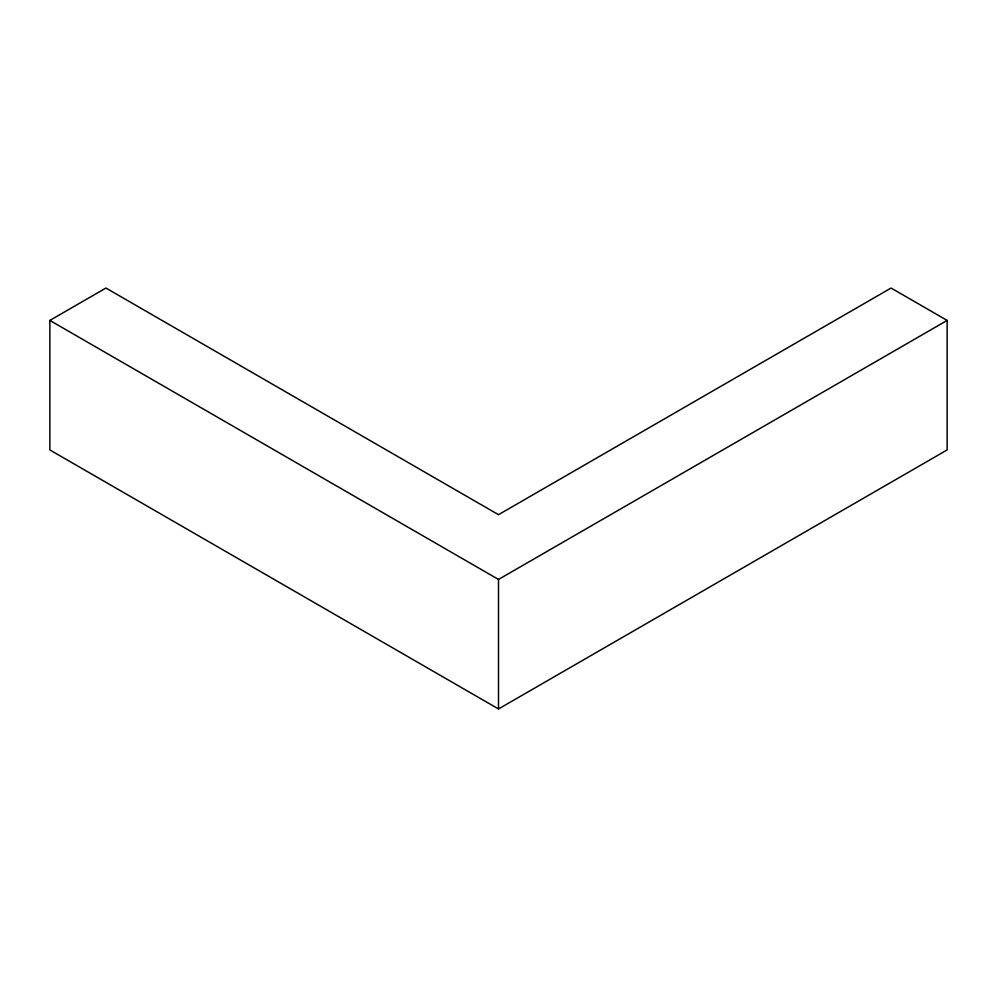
<?xml version="1.0" encoding="UTF-8"?>
<svg xmlns="http://www.w3.org/2000/svg" width="997" height="997" viewBox="0 0 997 997"><rect width="100%" height="100%" fill="white"/><g stroke="black" fill="none" stroke-linecap="round" stroke-linejoin="round"><path stroke-width="1.5" d="M49.85 320.423L105.931 288.046L498.5 514.689L891.069 288.046L947.15 320.423L947.15 449.934L498.5 708.954L49.85 449.934L49.85 320.423L498.5 579.444L947.15 320.423M498.5 579.444L498.5 708.954"/></g></svg>
